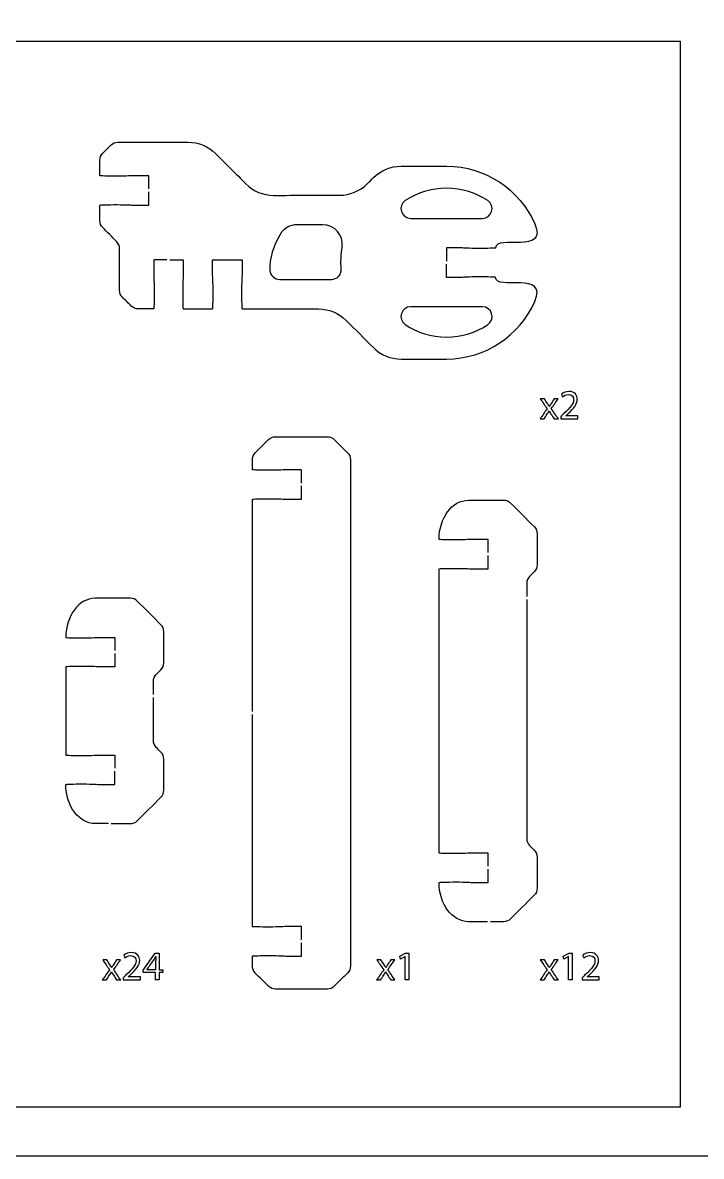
# Model space of a CAD drawing. Extents: x 0 to 430, y 150 to 450.
# Drawn here: x 69.2 to 138.4, y 150 to 265.7 of the extents above; entities that cross this region are included whole.
import ezdxf

# ---------------------------------------------------------------- set-up
doc = ezdxf.new("R2010")
doc.units = 0
doc.header["$MEASUREMENT"] = 0
doc.layers.add('DEFAULT', color=18, linetype='CONTINUOUS')

msp = doc.modelspace()

# ---------------------------------------------------------------- linework, layer by layer
at = {"layer": 'DEFAULT', "color": 116}
for points in [[(430, 150), (0, 150), (0, 450), (430, 450)], [(136.26, 155), (5, 155), (5, 263.77), (136.26, 263.77)]]:
    msp.add_lwpolyline(points, close=True, dxfattribs=at)
at = {"layer": 'DEFAULT', "color": 18}
for points in [[(82.77, 167.99), (82.77, 168.74), (81.5, 168.74), (81.5, 168.98), (82.72, 170.74), (83.12, 170.74), (83.12, 169.03), (83.51, 169.03), (83.51, 168.74), (83.12, 168.74), (83.12, 167.99)], [(108.22, 170.39), (108.21, 170.39), (107.74, 170.13), (107.66, 170.42), (108.26, 170.74), (108.58, 170.74), (108.58, 167.99), (108.22, 167.99)], [(124.89, 170.39), (124.88, 170.39), (124.4, 170.13), (124.33, 170.42), (124.93, 170.74), (125.25, 170.74), (125.25, 167.99), (124.89, 167.99)]]:
    msp.add_lwpolyline(points, close=True, dxfattribs=at)
at = {"layer": 'DEFAULT', "color": 1}
for points, knots in [([(82.08, 248.69), (82.08, 249.14), (82.08, 249.59), (82.08, 250.04), (81.58, 250.04), (81.08, 250.04), (80.58, 250.04), (80.37, 250.04), (79.8, 249.99), (78.83, 249.99), (77.87, 249.99), (77.08, 250.02), (77.08, 250.04), (77.08, 250.57), (77.08, 251.1), (77.08, 251.63), (77.08, 251.89), (77.19, 252.15), (77.38, 252.34), (77.65, 252.61), (77.93, 252.89), (78.2, 253.16), (78.39, 253.35), (78.65, 253.46), (78.91, 253.46), (81.3, 253.46), (83.68, 253.46), (86.07, 253.46), (87.13, 253.46), (88.15, 253.04), (88.9, 252.28), (89.92, 251.26), (90.95, 250.24), (91.97, 249.21), (92.72, 248.46), (93.74, 248.04), (94.8, 248.04), (97.04, 248.04), (99.28, 248.05), (101.52, 248.05), (102.58, 248.05), (103.6, 248.47), (104.35, 249.22), (104.56, 249.43), (104.77, 249.64), (104.98, 249.85), (105.73, 250.6), (106.74, 251.01), (107.81, 251.02), (107.81, 251.02), (111.28, 251.01), (112.44, 251.01), (116.45, 251.01), (119.91, 248.6), (121.43, 245.15), (122.86, 241.92), (117.43, 244.09), (117.43, 242.67), (117.41, 242.65), (116.64, 242.62), (115.68, 242.62), (114.71, 242.62), (114.14, 242.67), (113.93, 242.68), (113.06, 242.68), (112.43, 242.67), (112.43, 242.67), (112.43, 242.22), (112.43, 241.77), (112.43, 241.32)], [0, 0, 0, 0, 3.84, 3.84, 3.84, 8.09, 8.09, 8.09, 9.09, 9.09, 9.09, 10.09, 10.09, 10.09, 14.58, 14.58, 14.58, 15.58, 15.58, 15.58, 18.88926, 18.88926, 18.88926, 19.88926, 19.88926, 19.88926, 40.18926, 40.18926, 40.18926, 41.18926, 41.18926, 41.18926, 53.499991, 53.499991, 53.499991, 54.499991, 54.499991, 54.499991, 73.549993, 73.549993, 73.549993, 74.549993, 74.549993, 74.549993, 77.067294, 77.067294, 77.067294, 78.067294, 78.067294, 78.067294, 79.067294, 79.067294, 79.067294, 80.067294, 80.067294, 80.067294, 81.067294, 81.067294, 81.067294, 82.067294, 82.067294, 82.067294, 83.067294, 83.067294, 83.067294, 84.067294, 84.067294, 84.067294, 87.897294, 87.897294, 87.897294, 87.897294]), ([(108.22, 247.5), (109.43, 248.3), (110.88, 248.77), (112.43, 248.77), (113.99, 248.77), (115.44, 248.3), (116.64, 247.5), (117.46, 246.96), (117.05, 245.68), (116.08, 245.68), (113.65, 245.68), (111.22, 245.68), (108.79, 245.68), (107.81, 245.68), (107.41, 246.96), (108.22, 247.5)], [1, 1, 1, 1, 2, 2, 2, 3, 3, 3, 4, 4, 4, 24.65, 24.65, 24.65, 25.65, 25.65, 25.65, 25.65]), ([(83.92, 241.45), (83.47, 241.45), (83.02, 241.45), (82.57, 241.45), (82.57, 241.45), (82.57, 240.83), (82.57, 239.95), (82.57, 239.74), (82.62, 239.17), (82.62, 238.2), (82.62, 237.24), (82.6, 236.45), (82.57, 236.45), (82.04, 236.46), (81.51, 236.46), (80.98, 236.46), (80.72, 236.46), (80.47, 236.56), (80.28, 236.75), (79.98, 237.05), (79.68, 237.34), (79.38, 237.64), (79.19, 237.83), (79.09, 238.09), (79.09, 238.36), (79.09, 239.78), (79.09, 241.2), (79.09, 242.62), (79.09, 242.89), (78.98, 243.14), (78.79, 243.33), (78.32, 243.8), (77.85, 244.28), (77.38, 244.75), (77.19, 244.94), (77.08, 245.19), (77.08, 245.45), (77.08, 245.98), (77.08, 246.51), (77.08, 247.04), (77.08, 247.07), (77.87, 247.09), (78.83, 247.09), (79.8, 247.09), (80.37, 247.04), (80.58, 247.04), (81.08, 247.04), (81.58, 247.04), (82.08, 247.04), (82.08, 247.49), (82.08, 247.94), (82.08, 248.39)], [0, 0, 0, 0, 3.83, 3.83, 3.83, 4.83, 4.83, 4.83, 5.83, 5.83, 5.83, 6.83, 6.83, 6.83, 11.340011, 11.340011, 11.340011, 12.340011, 12.340011, 12.340011, 15.932114, 15.932114, 15.932114, 16.932114, 16.932114, 16.932114, 29.022114, 29.022114, 29.022114, 30.022114, 30.022114, 30.022114, 35.707252, 35.707252, 35.707252, 36.707252, 36.707252, 36.707252, 41.207252, 41.207252, 41.207252, 42.207252, 42.207252, 42.207252, 43.207252, 43.207252, 43.207252, 47.457252, 47.457252, 47.457252, 51.277252, 51.277252, 51.277252, 51.277252]), ([(101.79, 242.79), (101.67, 242.03), (101.64, 241.26), (101.69, 240.5), (101.72, 239.93), (101.26, 239.46), (100.69, 239.46), (98.93, 239.46), (97.18, 239.46), (95.43, 239.46), (94.91, 239.46), (94.46, 239.85), (94.43, 240.38), (94.36, 241.63), (94.77, 242.86), (95.47, 244.06), (95.83, 244.67), (96.49, 245.04), (97.2, 245.04), (98.07, 245.04), (98.94, 245.04), (99.8, 245.04), (101.01, 245.05), (101.97, 243.98), (101.79, 242.79)], [1, 1, 1, 1, 2, 2, 2, 3, 3, 3, 17.92, 17.92, 17.92, 18.92, 18.92, 18.92, 19.92, 19.92, 19.92, 20.92, 20.92, 20.92, 28.3, 28.3, 28.3, 29.3, 29.3, 29.3, 29.3]), ([(84.22, 241.45), (84.67, 241.45), (85.12, 241.45), (85.57, 241.45), (85.57, 241.45), (85.57, 240.83), (85.58, 239.95), (85.57, 239.74), (85.53, 239.17), (85.53, 238.2), (85.53, 237.25), (85.55, 236.48), (85.57, 236.45), (86.58, 236.45), (87.58, 236.45), (88.58, 236.45), (88.61, 236.45), (88.63, 237.24), (88.63, 238.2), (88.63, 239.17), (88.58, 239.74), (88.58, 239.95), (88.58, 240.83), (88.58, 241.45), (88.58, 241.45), (89.58, 241.45), (90.58, 241.45), (91.58, 241.45), (91.58, 240.95), (91.58, 240.45), (91.58, 239.95), (91.58, 239.74), (91.53, 239.17), (91.53, 238.2), (91.53, 237.25), (91.55, 236.48), (91.58, 236.45), (94.18, 236.45), (96.77, 236.45), (99.37, 236.45), (100.43, 236.45), (101.45, 236.03), (102.2, 235.28), (103.12, 234.36), (104.05, 233.43), (104.97, 232.51), (105.72, 231.76), (106.74, 231.34), (107.8, 231.34), (107.8, 231.34), (111.27, 231.34), (112.43, 231.34), (116.44, 231.34), (119.9, 233.75), (121.43, 237.2), (122.86, 240.43), (117.43, 238.26), (117.43, 239.67), (117.41, 239.7), (116.64, 239.72), (115.68, 239.72), (114.71, 239.72), (114.14, 239.68), (113.93, 239.67), (113.43, 239.67), (112.93, 239.67), (112.43, 239.67), (112.43, 240.12), (112.43, 240.57), (112.43, 241.02)], [0, 0, 0, 0, 3.84, 3.84, 3.84, 4.84, 4.84, 4.84, 5.84, 5.84, 5.84, 6.84, 6.84, 6.84, 15.35, 15.35, 15.35, 16.35, 16.35, 16.35, 17.35, 17.35, 17.35, 18.35, 18.35, 18.35, 26.87, 26.87, 26.87, 31.12, 31.12, 31.12, 32.12, 32.12, 32.12, 33.12, 33.12, 33.12, 55.19, 55.19, 55.19, 56.19, 56.19, 56.19, 67.312792, 67.312792, 67.312792, 68.312792, 68.312792, 68.312792, 69.312792, 69.312792, 69.312792, 70.312792, 70.312792, 70.312792, 71.312792, 71.312792, 71.312792, 72.312792, 72.312792, 72.312792, 73.312792, 73.312792, 73.312792, 77.552792, 77.552792, 77.552792, 81.382792, 81.382792, 81.382792, 81.382792]), ([(116.65, 234.86), (115.45, 234.04), (113.99, 233.58), (112.43, 233.58), (110.88, 233.57), (109.42, 234.05), (108.22, 234.86), (107.41, 235.4), (107.81, 236.68), (108.79, 236.68), (111.22, 236.68), (113.65, 236.68), (116.08, 236.68), (117.06, 236.68), (117.46, 235.4), (116.65, 234.86)], [1, 1, 1, 1, 2, 2, 2, 3, 3, 3, 4, 4, 4, 24.66, 24.66, 24.66, 25.66, 25.66, 25.66, 25.66]), ([(97.64, 218.69), (97.64, 219.14), (97.64, 219.59), (97.64, 220.04), (97.14, 220.04), (96.64, 220.04), (96.14, 220.04), (95.93, 220.04), (95.36, 219.99), (94.39, 219.99), (93.42, 219.99), (92.64, 220.02), (92.64, 220.04), (92.64, 220.39), (92.64, 220.73), (92.64, 221.07), (92.64, 221.33), (92.75, 221.59), (92.93, 221.77), (93.38, 222.22), (93.84, 222.68), (94.29, 223.13), (94.47, 223.31), (94.73, 223.42), (95, 223.42), (96.76, 223.42), (98.52, 223.42), (100.28, 223.42), (100.55, 223.42), (100.8, 223.31), (100.99, 223.13), (101.44, 222.68), (101.89, 222.22), (102.34, 221.77), (102.53, 221.59), (102.64, 221.33), (102.64, 221.07), (102.64, 203.85), (102.64, 186.63), (102.64, 169.41), (102.64, 169.15), (102.53, 168.89), (102.34, 168.7), (101.89, 168.25), (101.44, 167.8), (100.99, 167.35), (100.8, 167.16), (100.55, 167.06), (100.28, 167.06), (98.52, 167.06), (96.76, 167.06), (94.99, 167.06), (94.73, 167.06), (94.47, 167.16), (94.29, 167.35), (93.84, 167.8), (93.38, 168.25), (92.93, 168.7), (92.75, 168.89), (92.64, 169.15), (92.64, 169.41), (92.64, 169.75), (92.64, 170.09), (92.64, 170.43), (92.64, 170.43), (92.64, 170.44), (92.65, 170.44), (92.74, 170.46), (93.48, 170.48), (94.39, 170.48), (95.36, 170.48), (95.93, 170.43), (96.14, 170.43), (96.64, 170.43), (97.14, 170.43), (97.64, 170.43), (97.64, 170.88), (97.64, 171.34), (97.64, 171.79)], [0, 0, 0, 0, 3.83, 3.83, 3.83, 8.08, 8.08, 8.08, 9.08, 9.08, 9.08, 10.08, 10.08, 10.08, 12.98, 12.98, 12.98, 13.98, 13.98, 13.98, 19.41058, 19.41058, 19.41058, 20.41058, 20.41058, 20.41058, 35.40058, 35.40058, 35.40058, 36.40058, 36.40058, 36.40058, 41.83116, 41.83116, 41.83116, 42.83116, 42.83116, 42.83116, 189.26116, 189.26116, 189.26116, 190.26116, 190.26116, 190.26116, 195.684674, 195.684674, 195.684674, 196.684674, 196.684674, 196.684674, 211.684674, 211.684674, 211.684674, 212.684674, 212.684674, 212.684674, 218.108187, 218.108187, 218.108187, 219.108187, 219.108187, 219.108187, 222.008187, 222.008187, 222.008187, 223.008187, 223.008187, 223.008187, 224.008187, 224.008187, 224.008187, 225.008187, 225.008187, 225.008187, 229.258187, 229.258187, 229.258187, 233.098187, 233.098187, 233.098187, 233.098187]), ([(92.64, 195.39), (92.64, 202.61), (92.64, 209.82), (92.64, 217.04), (92.64, 217.07), (93.42, 217.09), (94.39, 217.09), (95.36, 217.09), (95.93, 217.04), (96.14, 217.04), (96.64, 217.04), (97.14, 217.04), (97.64, 217.04), (97.64, 217.49), (97.64, 217.94), (97.64, 218.39)], [0, 0, 0, 0, 61.38, 61.38, 61.38, 62.38, 62.38, 62.38, 63.38, 63.38, 63.38, 67.63, 67.63, 67.63, 71.46, 71.46, 71.46, 71.46]), ([(116.67, 211.59), (116.67, 212.04), (116.67, 212.49), (116.67, 212.94), (116.17, 212.94), (115.67, 212.94), (115.17, 212.94), (114.96, 212.94), (114.39, 212.89), (113.42, 212.89), (112.46, 212.89), (111.67, 212.91), (111.67, 212.94), (111.67, 215.15), (113.01, 216.93), (114.67, 216.94), (115.55, 216.94), (117.19, 216.94), (118.26, 216.94), (118.52, 216.95), (118.78, 216.84), (118.97, 216.65), (119.77, 215.85), (120.57, 215.04), (121.38, 214.24), (121.57, 214.05), (121.67, 213.79), (121.67, 213.53), (121.67, 212.47), (121.67, 211.41), (121.67, 210.35), (121.67, 210.09), (121.57, 209.83), (121.38, 209.64), (121.22, 209.49), (121.06, 209.33), (120.9, 209.17), (120.72, 208.98), (120.61, 208.73), (120.61, 208.46), (120.61, 208.01), (120.61, 207.56), (120.61, 207.11)], [0, 0, 0, 0, 3.82, 3.82, 3.82, 8.07, 8.07, 8.07, 9.07, 9.07, 9.07, 10.07, 10.07, 10.07, 11.07, 11.07, 11.07, 12.07, 12.07, 12.07, 13.07, 13.07, 13.07, 22.736152, 22.736152, 22.736152, 23.736152, 23.736152, 23.736152, 32.746152, 32.746152, 32.746152, 33.746152, 33.746152, 33.746152, 35.648283, 35.648283, 35.648283, 36.648283, 36.648283, 36.648283, 40.478283, 40.478283, 40.478283, 40.478283]), ([(116.67, 179.59), (116.67, 180.04), (116.67, 180.49), (116.67, 180.94), (116.17, 180.94), (115.67, 180.94), (115.17, 180.94), (114.96, 180.94), (114.39, 180.89), (113.42, 180.89), (112.46, 180.89), (111.67, 180.91), (111.67, 180.94), (111.67, 190.61), (111.67, 200.27), (111.67, 209.94), (111.67, 209.96), (112.46, 209.98), (113.42, 209.98), (114.39, 209.98), (114.96, 209.94), (115.17, 209.94), (115.67, 209.94), (116.17, 209.94), (116.67, 209.94), (116.67, 210.39), (116.67, 210.84), (116.67, 211.29)], [0, 0, 0, 0, 3.82, 3.82, 3.82, 8.07, 8.07, 8.07, 9.07, 9.07, 9.07, 10.07, 10.07, 10.07, 92.26, 92.26, 92.26, 93.26, 93.26, 93.26, 94.26, 94.26, 94.26, 98.51, 98.51, 98.51, 102.35, 102.35, 102.35, 102.35]), ([(82.54, 197.11), (82.54, 197.56), (82.54, 198.01), (82.54, 198.46), (82.54, 198.73), (82.64, 198.98), (82.83, 199.17), (82.99, 199.33), (83.15, 199.48), (83.31, 199.64), (83.5, 199.83), (83.6, 200.08), (83.6, 200.35), (83.6, 201.41), (83.6, 202.47), (83.6, 203.53), (83.6, 203.79), (83.5, 204.05), (83.31, 204.24), (82.51, 205.04), (81.7, 205.84), (80.9, 206.65), (80.71, 206.84), (80.45, 206.94), (80.19, 206.94), (79.12, 206.94), (77.48, 206.94), (76.6, 206.94), (74.95, 206.93), (73.61, 205.15), (73.61, 202.94), (73.61, 202.91), (74.39, 202.89), (75.36, 202.89), (76.32, 202.89), (76.89, 202.94), (77.11, 202.94), (77.61, 202.94), (78.11, 202.94), (78.6, 202.94), (78.6, 202.49), (78.6, 202.04), (78.6, 201.59)], [0, 0, 0, 0, 3.83, 3.83, 3.83, 4.83, 4.83, 4.83, 6.739188, 6.739188, 6.739188, 7.739188, 7.739188, 7.739188, 16.749188, 16.749188, 16.749188, 17.749188, 17.749188, 17.749188, 27.422409, 27.422409, 27.422409, 28.422409, 28.422409, 28.422409, 29.422409, 29.422409, 29.422409, 30.422409, 30.422409, 30.422409, 31.422409, 31.422409, 31.422409, 32.422409, 32.422409, 32.422409, 36.672409, 36.672409, 36.672409, 40.502409, 40.502409, 40.502409, 40.502409]), ([(120.61, 206.81), (120.61, 198.68), (120.61, 190.55), (120.61, 182.42), (120.61, 182.15), (120.72, 181.9), (120.9, 181.71), (121.06, 181.55), (121.22, 181.39), (121.38, 181.23), (121.57, 181.05), (121.67, 180.79), (121.67, 180.53), (121.67, 179.47), (121.67, 178.41), (121.67, 177.35), (121.67, 177.08), (121.57, 176.83), (121.38, 176.64), (120.57, 175.84), (119.77, 175.04), (118.97, 174.23), (118.78, 174.04), (118.52, 173.94), (118.26, 173.94), (117.81, 173.94), (117.36, 173.94), (116.91, 173.94)], [0, 0, 0, 0, 69.14, 69.14, 69.14, 70.14, 70.14, 70.14, 72.049188, 72.049188, 72.049188, 73.049188, 73.049188, 73.049188, 82.049188, 82.049188, 82.049188, 83.049188, 83.049188, 83.049188, 92.722409, 92.722409, 92.722409, 93.722409, 93.722409, 93.722409, 97.552409, 97.552409, 97.552409, 97.552409]), ([(78.6, 201.29), (78.6, 200.84), (78.6, 200.39), (78.6, 199.94), (78.11, 199.94), (77.61, 199.94), (77.11, 199.94), (76.89, 199.94), (76.32, 199.98), (75.36, 199.98), (74.39, 199.98), (73.61, 199.96), (73.61, 199.94), (73.61, 196.94), (73.61, 193.94), (73.61, 190.94), (73.61, 190.91), (74.39, 190.89), (75.36, 190.89), (76.32, 190.89), (76.89, 190.94), (77.11, 190.94), (77.61, 190.94), (78.11, 190.94), (78.6, 190.94), (78.6, 190.49), (78.6, 190.04), (78.6, 189.59)], [0, 0, 0, 0, 3.83, 3.83, 3.83, 8.08, 8.08, 8.08, 9.08, 9.08, 9.08, 10.08, 10.08, 10.08, 35.58, 35.58, 35.58, 36.58, 36.58, 36.58, 37.58, 37.58, 37.58, 41.83, 41.83, 41.83, 45.66, 45.66, 45.66, 45.66]), ([(78.25, 183.94), (78.9, 183.94), (79.54, 183.94), (80.19, 183.94), (80.45, 183.94), (80.71, 184.04), (80.9, 184.23), (81.7, 185.03), (82.51, 185.84), (83.31, 186.64), (83.5, 186.83), (83.6, 187.08), (83.6, 187.35), (83.6, 188.41), (83.6, 189.47), (83.6, 190.53), (83.6, 190.79), (83.5, 191.05), (83.31, 191.23), (83.15, 191.39), (82.99, 191.55), (82.83, 191.71), (82.64, 191.9), (82.54, 192.15), (82.54, 192.42), (82.54, 193.37), (82.54, 194.33), (82.54, 195.28), (82.54, 195.79), (82.54, 196.3), (82.54, 196.81)], [0, 0, 0, 0, 5.49, 5.49, 5.49, 6.49, 6.49, 6.49, 16.163221, 16.163221, 16.163221, 17.163221, 17.163221, 17.163221, 26.163221, 26.163221, 26.163221, 27.163221, 27.163221, 27.163221, 29.072409, 29.072409, 29.072409, 30.072409, 30.072409, 30.072409, 38.192409, 38.192409, 38.192409, 42.522409, 42.522409, 42.522409, 42.522409]), ([(97.64, 172.09), (97.64, 172.54), (97.64, 172.99), (97.64, 173.44), (97.14, 173.44), (96.64, 173.44), (96.14, 173.44), (95.93, 173.44), (95.36, 173.39), (94.39, 173.39), (93.42, 173.39), (92.64, 173.41), (92.64, 173.44), (92.64, 180.65), (92.64, 187.87), (92.64, 195.09)], [0, 0, 0, 0, 3.82, 3.82, 3.82, 8.07, 8.07, 8.07, 9.07, 9.07, 9.07, 10.07, 10.07, 10.07, 71.45, 71.45, 71.45, 71.45]), ([(77.95, 183.94), (77.5, 183.94), (77.05, 183.94), (76.6, 183.94), (74.95, 183.94), (73.61, 185.73), (73.61, 187.94), (73.61, 187.97), (74.39, 187.99), (75.36, 187.99), (76.32, 187.99), (76.89, 187.94), (77.11, 187.94), (77.61, 187.94), (78.11, 187.94), (78.6, 187.94), (78.6, 188.39), (78.6, 188.84), (78.6, 189.29)], [0, 0, 0, 0, 3.82, 3.82, 3.82, 4.82, 4.82, 4.82, 5.82, 5.82, 5.82, 6.82, 6.82, 6.82, 11.07, 11.07, 11.07, 14.9, 14.9, 14.9, 14.9]), ([(116.61, 173.94), (115.96, 173.94), (115.32, 173.94), (114.67, 173.94), (113.01, 173.94), (111.67, 175.73), (111.67, 177.94), (111.67, 177.97), (112.46, 177.99), (113.42, 177.99), (114.39, 177.99), (114.96, 177.94), (115.17, 177.94), (115.67, 177.94), (116.17, 177.94), (116.67, 177.94), (116.67, 178.39), (116.67, 178.84), (116.67, 179.29)], [0, 0, 0, 0, 5.49, 5.49, 5.49, 6.49, 6.49, 6.49, 7.49, 7.49, 7.49, 8.49, 8.49, 8.49, 12.74, 12.74, 12.74, 16.57, 16.57, 16.57, 16.57])]:
    msp.add_open_spline(points, degree=3, knots=knots, dxfattribs=at)
at = {"layer": 'DEFAULT', "color": 18}
for points, knots in [([(124.08, 225.23), (124.08, 225.3), (124.08, 225.38), (124.08, 225.46), (124.18, 225.55), (124.28, 225.65), (124.38, 225.74), (125.08, 226.41), (125.4, 226.76), (125.4, 227.18), (125.4, 227.46), (125.26, 227.72), (124.85, 227.72), (124.6, 227.72), (124.4, 227.59), (124.27, 227.48), (124.23, 227.57), (124.19, 227.66), (124.15, 227.75), (124.34, 227.91), (124.61, 228.03), (124.93, 228.03), (125.52, 228.03), (125.77, 227.62), (125.77, 227.23), (125.77, 226.72), (125.4, 226.31), (124.82, 225.75), (124.75, 225.68), (124.68, 225.61), (124.6, 225.54), (125.02, 225.54), (125.43, 225.54), (125.84, 225.54), (125.84, 225.43), (125.84, 225.33), (125.84, 225.23), (125.25, 225.23), (124.67, 225.23), (124.08, 225.23)], [4.977, 4.977, 4.977, 4.977, 5.624, 5.624, 5.624, 6.777406, 6.777406, 6.777406, 7.777406, 7.777406, 7.777406, 8.777406, 8.777406, 8.777406, 9.777406, 9.777406, 9.777406, 10.592847, 10.592847, 10.592847, 11.592847, 11.592847, 11.592847, 12.592847, 12.592847, 12.592847, 13.592847, 13.592847, 13.592847, 14.466054, 14.466054, 14.466054, 17.968054, 17.968054, 17.968054, 18.843054, 18.843054, 18.843054, 23.820054, 23.820054, 23.820054, 23.820054]), ([(122.42, 227.28), (122.51, 227.13), (122.61, 226.98), (122.71, 226.84), (122.78, 226.72), (122.85, 226.62), (122.91, 226.5), (122.92, 226.5), (122.92, 226.5), (122.93, 226.5), (123, 226.62), (123.06, 226.73), (123.13, 226.84), (123.23, 226.99), (123.32, 227.13), (123.42, 227.28), (123.55, 227.28), (123.69, 227.28), (123.82, 227.28), (123.59, 226.95), (123.35, 226.62), (123.12, 226.29), (123.36, 225.93), (123.6, 225.58), (123.84, 225.23), (123.7, 225.23), (123.56, 225.23), (123.42, 225.23), (123.32, 225.38), (123.22, 225.54), (123.12, 225.69), (123.04, 225.81), (122.97, 225.92), (122.89, 226.04), (122.82, 225.92), (122.75, 225.81), (122.67, 225.69), (122.57, 225.54), (122.48, 225.38), (122.38, 225.23), (122.24, 225.23), (122.1, 225.23), (121.97, 225.23), (122.21, 225.58), (122.45, 225.92), (122.69, 226.27), (122.46, 226.61), (122.23, 226.94), (122, 227.28), (122.14, 227.28), (122.28, 227.28), (122.42, 227.28)], [0, 0, 0, 0, 1.496308, 1.496308, 1.496308, 2.496308, 2.496308, 2.496308, 2.532308, 2.532308, 2.532308, 3.532308, 3.532308, 3.532308, 5.012538, 5.012538, 5.012538, 6.150538, 6.150538, 6.150538, 9.58363, 9.58363, 9.58363, 13.210133, 13.210133, 13.210133, 14.409133, 14.409133, 14.409133, 15.970148, 15.970148, 15.970148, 16.993148, 16.993148, 16.993148, 17.993148, 17.993148, 17.993148, 19.546566, 19.546566, 19.546566, 20.711566, 20.711566, 20.711566, 24.322586, 24.322586, 24.322586, 27.778892, 27.778892, 27.778892, 28.953892, 28.953892, 28.953892, 28.953892]), ([(77.78, 170.04), (77.88, 169.89), (77.98, 169.74), (78.07, 169.6), (78.15, 169.48), (78.21, 169.38), (78.28, 169.26), (78.29, 169.26), (78.29, 169.26), (78.29, 169.26), (78.36, 169.39), (78.43, 169.49), (78.5, 169.6), (78.59, 169.75), (78.69, 169.89), (78.79, 170.04), (78.92, 170.04), (79.05, 170.04), (79.19, 170.04), (78.96, 169.71), (78.72, 169.38), (78.49, 169.05), (78.73, 168.69), (78.97, 168.34), (79.21, 167.99), (79.07, 167.99), (78.93, 167.99), (78.79, 167.99), (78.69, 168.14), (78.59, 168.3), (78.49, 168.45), (78.4, 168.57), (78.34, 168.68), (78.26, 168.81), (78.19, 168.68), (78.12, 168.57), (78.04, 168.45), (77.94, 168.3), (77.84, 168.14), (77.75, 167.99), (77.61, 167.99), (77.47, 167.99), (77.33, 167.99), (77.58, 168.34), (77.82, 168.69), (78.06, 169.03), (77.83, 169.37), (77.6, 169.7), (77.37, 170.04), (77.51, 170.04), (77.64, 170.04), (77.78, 170.04)], [0, 0, 0, 0, 1.496308, 1.496308, 1.496308, 2.496308, 2.496308, 2.496308, 2.532308, 2.532308, 2.532308, 3.532308, 3.532308, 3.532308, 5.012538, 5.012538, 5.012538, 6.151538, 6.151538, 6.151538, 9.585206, 9.585206, 9.585206, 13.211709, 13.211709, 13.211709, 14.410709, 14.410709, 14.410709, 15.971724, 15.971724, 15.971724, 16.994724, 16.994724, 16.994724, 17.994724, 17.994724, 17.994724, 19.548682, 19.548682, 19.548682, 20.712682, 20.712682, 20.712682, 24.32313, 24.32313, 24.32313, 27.779437, 27.779437, 27.779437, 28.954437, 28.954437, 28.954437, 28.954437]), ([(79.45, 167.99), (79.45, 168.07), (79.45, 168.14), (79.45, 168.22), (79.55, 168.31), (79.65, 168.41), (79.74, 168.5), (80.45, 169.17), (80.76, 169.52), (80.77, 169.94), (80.77, 170.22), (80.63, 170.48), (80.22, 170.48), (79.97, 170.48), (79.76, 170.35), (79.64, 170.24), (79.6, 170.33), (79.56, 170.42), (79.52, 170.51), (79.71, 170.67), (79.98, 170.79), (80.3, 170.79), (80.89, 170.79), (81.14, 170.38), (81.14, 169.99), (81.14, 169.48), (80.77, 169.07), (80.19, 168.51), (80.12, 168.44), (80.04, 168.37), (79.97, 168.3), (80.38, 168.3), (80.8, 168.3), (81.21, 168.3), (81.21, 168.19), (81.21, 168.09), (81.21, 167.99), (80.62, 167.99), (80.04, 167.99), (79.45, 167.99)], [4.977, 4.977, 4.977, 4.977, 5.624, 5.624, 5.624, 6.777406, 6.777406, 6.777406, 7.777406, 7.777406, 7.777406, 8.777406, 8.777406, 8.777406, 9.777406, 9.777406, 9.777406, 10.593759, 10.593759, 10.593759, 11.593759, 11.593759, 11.593759, 12.593759, 12.593759, 12.593759, 13.593759, 13.593759, 13.593759, 14.466644, 14.466644, 14.466644, 17.968644, 17.968644, 17.968644, 18.844644, 18.844644, 18.844644, 23.821644, 23.821644, 23.821644, 23.821644]), ([(82.77, 169.03), (82.77, 169.34), (82.77, 169.64), (82.77, 169.95), (82.77, 170.09), (82.78, 170.24), (82.79, 170.38), (82.78, 170.38), (82.78, 170.38), (82.77, 170.38), (82.69, 170.22), (82.62, 170.1), (82.55, 169.97), (82.32, 169.66), (82.1, 169.35), (81.87, 169.03), (82.17, 169.03), (82.47, 169.03), (82.77, 169.03)], [2.555, 2.555, 2.555, 2.555, 5.158, 5.158, 5.158, 6.158, 6.158, 6.158, 6.194, 6.194, 6.194, 7.194, 7.194, 7.194, 10.484231, 10.484231, 10.484231, 13.039231, 13.039231, 13.039231, 13.039231]), ([(105.75, 170.04), (105.84, 169.89), (105.94, 169.74), (106.04, 169.6), (106.11, 169.48), (106.18, 169.38), (106.25, 169.26), (106.25, 169.26), (106.25, 169.26), (106.26, 169.26), (106.33, 169.39), (106.39, 169.49), (106.46, 169.6), (106.56, 169.75), (106.65, 169.89), (106.75, 170.04), (106.88, 170.04), (107.02, 170.04), (107.15, 170.04), (106.92, 169.71), (106.69, 169.38), (106.45, 169.05), (106.69, 168.69), (106.93, 168.34), (107.17, 167.99), (107.03, 167.99), (106.89, 167.99), (106.75, 167.99), (106.65, 168.14), (106.55, 168.3), (106.45, 168.45), (106.37, 168.57), (106.3, 168.68), (106.22, 168.81), (106.15, 168.68), (106.08, 168.57), (106, 168.45), (105.91, 168.3), (105.81, 168.14), (105.71, 167.99), (105.57, 167.99), (105.43, 167.99), (105.3, 167.99), (105.54, 168.34), (105.78, 168.69), (106.03, 169.03), (105.79, 169.37), (105.56, 169.7), (105.33, 170.04), (105.47, 170.04), (105.61, 170.04), (105.75, 170.04)], [0, 0, 0, 0, 1.496308, 1.496308, 1.496308, 2.496308, 2.496308, 2.496308, 2.532308, 2.532308, 2.532308, 3.532308, 3.532308, 3.532308, 5.012538, 5.012538, 5.012538, 6.150538, 6.150538, 6.150538, 9.58363, 9.58363, 9.58363, 13.210133, 13.210133, 13.210133, 14.409133, 14.409133, 14.409133, 15.970148, 15.970148, 15.970148, 16.993148, 16.993148, 16.993148, 17.993148, 17.993148, 17.993148, 19.546566, 19.546566, 19.546566, 20.711566, 20.711566, 20.711566, 24.322586, 24.322586, 24.322586, 27.778892, 27.778892, 27.778892, 28.953892, 28.953892, 28.953892, 28.953892]), ([(122.42, 170.04), (122.51, 169.89), (122.61, 169.74), (122.71, 169.6), (122.78, 169.48), (122.85, 169.38), (122.91, 169.26), (122.92, 169.26), (122.92, 169.26), (122.93, 169.26), (123, 169.39), (123.06, 169.49), (123.13, 169.6), (123.23, 169.75), (123.32, 169.89), (123.42, 170.04), (123.55, 170.04), (123.69, 170.04), (123.82, 170.04), (123.59, 169.71), (123.35, 169.38), (123.12, 169.05), (123.36, 168.69), (123.6, 168.34), (123.84, 167.99), (123.7, 167.99), (123.56, 167.99), (123.42, 167.99), (123.32, 168.14), (123.22, 168.3), (123.12, 168.45), (123.04, 168.57), (122.97, 168.68), (122.89, 168.81), (122.82, 168.68), (122.75, 168.57), (122.67, 168.45), (122.57, 168.3), (122.48, 168.14), (122.38, 167.99), (122.24, 167.99), (122.1, 167.99), (121.97, 167.99), (122.21, 168.34), (122.45, 168.69), (122.69, 169.03), (122.46, 169.37), (122.23, 169.7), (122, 170.04), (122.14, 170.04), (122.28, 170.04), (122.42, 170.04)], [0, 0, 0, 0, 1.496308, 1.496308, 1.496308, 2.496308, 2.496308, 2.496308, 2.532308, 2.532308, 2.532308, 3.532308, 3.532308, 3.532308, 5.012538, 5.012538, 5.012538, 6.150538, 6.150538, 6.150538, 9.58363, 9.58363, 9.58363, 13.210133, 13.210133, 13.210133, 14.409133, 14.409133, 14.409133, 15.970148, 15.970148, 15.970148, 16.993148, 16.993148, 16.993148, 17.993148, 17.993148, 17.993148, 19.546566, 19.546566, 19.546566, 20.711566, 20.711566, 20.711566, 24.322586, 24.322586, 24.322586, 27.778892, 27.778892, 27.778892, 28.953892, 28.953892, 28.953892, 28.953892]), ([(126.26, 167.99), (126.26, 168.07), (126.26, 168.14), (126.26, 168.22), (126.35, 168.31), (126.45, 168.41), (126.55, 168.5), (127.25, 169.17), (127.57, 169.52), (127.57, 169.94), (127.57, 170.22), (127.44, 170.48), (127.03, 170.48), (126.78, 170.48), (126.57, 170.35), (126.44, 170.24), (126.4, 170.33), (126.36, 170.42), (126.32, 170.51), (126.51, 170.67), (126.78, 170.79), (127.1, 170.79), (127.69, 170.79), (127.94, 170.38), (127.94, 169.99), (127.94, 169.48), (127.57, 169.07), (127, 168.51), (126.92, 168.44), (126.85, 168.37), (126.78, 168.3), (127.19, 168.3), (127.6, 168.3), (128.01, 168.3), (128.01, 168.19), (128.01, 168.09), (128.01, 167.99), (127.43, 167.99), (126.84, 167.99), (126.26, 167.99)], [4.977, 4.977, 4.977, 4.977, 5.624, 5.624, 5.624, 6.777406, 6.777406, 6.777406, 7.777406, 7.777406, 7.777406, 8.777406, 8.777406, 8.777406, 9.777406, 9.777406, 9.777406, 10.593759, 10.593759, 10.593759, 11.593759, 11.593759, 11.593759, 12.593759, 12.593759, 12.593759, 13.593759, 13.593759, 13.593759, 14.466644, 14.466644, 14.466644, 17.968644, 17.968644, 17.968644, 18.844644, 18.844644, 18.844644, 23.821644, 23.821644, 23.821644, 23.821644])]:
    msp.add_open_spline(points, degree=3, knots=knots, dxfattribs=at)

doc.saveas('drawing.dxf')
